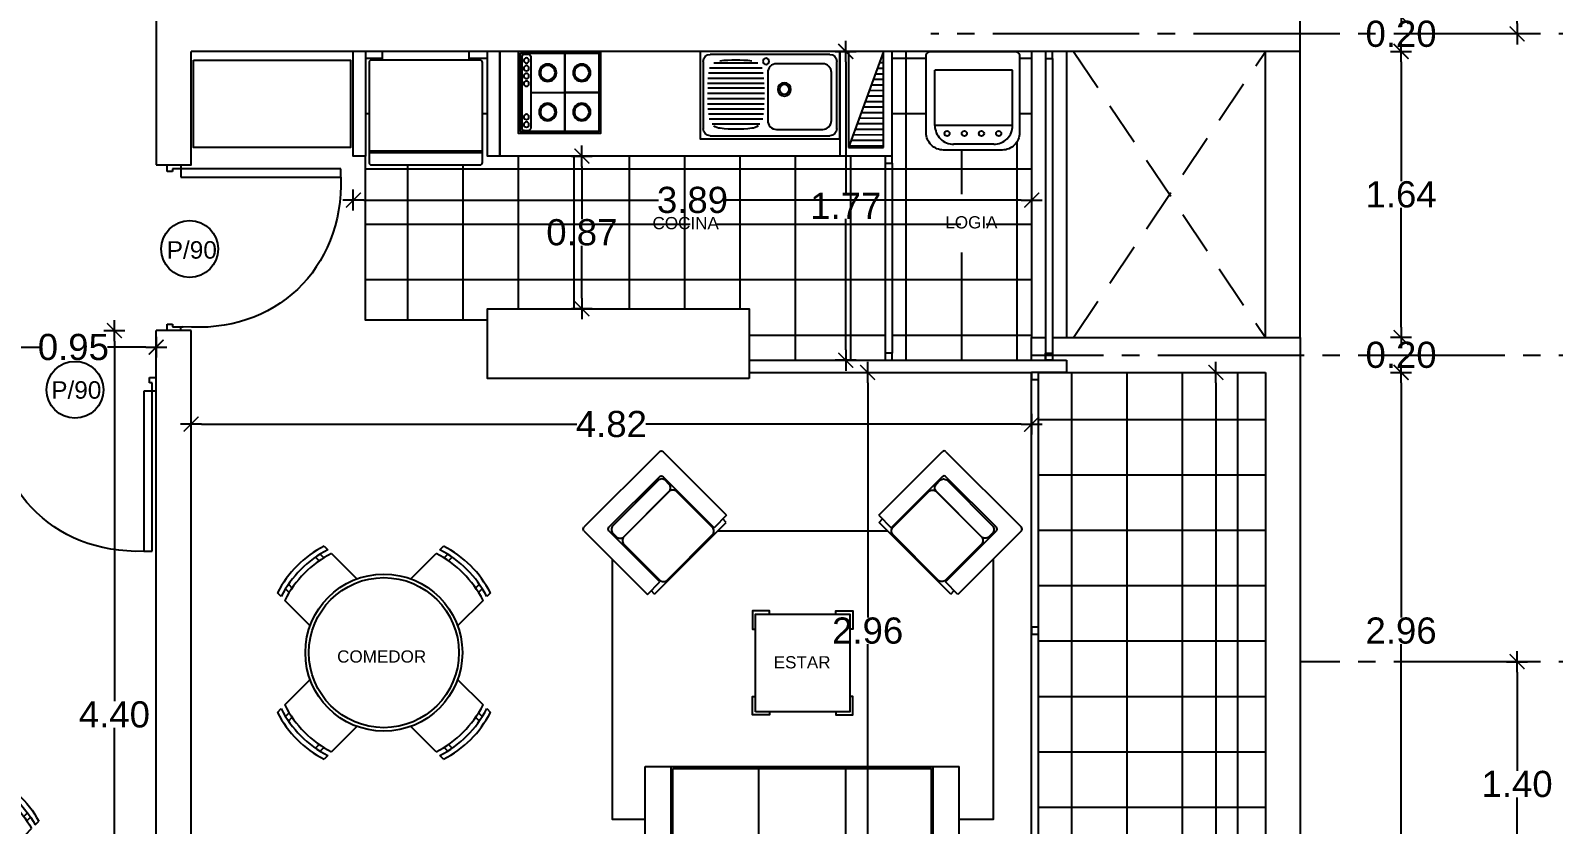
# Model space of a CAD drawing. Header units: millimetres. Extents: x 1217 to 2428, y 234 to 644.
# Drawn here: x 2359.72 to 2368.45, y 530.8 to 535.35 of the extents above; entities that cross this region are included whole.
import ezdxf

# ---------------------------------------------------------------- set-up
doc = ezdxf.new("R2010")
doc.units = ezdxf.units.MM
doc.linetypes.add('ACAD_ISO04W100', pattern=[30, 24, -3, 0, -3])
doc.linetypes.add('HIDDEN2', pattern=[0.1875, 0.125, -0.0625])
doc.layers.get('0').update_dxf_attribs({"lineweight": 5})
for name, color, linetype in [('0.1', 251, 'Continuous'), ('0.2', 2, 'Continuous'), ('0.3', 6, 'Continuous'), ('ARTEFACTOS', 4, 'Continuous'), ('COTAS', 252, 'Continuous'), ('COTAS INTERIORES', 3, 'Continuous'), ('Ejes', 8, 'Continuous'), ('Muebles', 8, 'Continuous'), ('MURO', 5, 'Continuous'), ('muros', 7, 'Continuous'), ('PUERTAS', 2, 'Continuous'), ('SHAFT', 3, 'Continuous'), ('Tabiques', 4, 'Continuous'), ('Texto', 1, 'Continuous')]:
    doc.layers.add(name, color=color, linetype=linetype)
doc.styles.add('INTERARQ', font='arial.ttf')
doc.styles.get("Standard").update_dxf_attribs({"font": 'arial.ttf'})
doc.dimstyles.new('ESCALA_1-50', dxfattribs={"dimtxt": 0.15, "dimasz": 0.06, "dimexe": 0.18, "dimexo": 0.0625, "dimgap": 0, "dimtad": 0, "dimtih": 1, "dimtoh": 1, "dimzin": 0, "dimdsep": 46, "dimtxsty": 'INTERARQ', "dimblk": 'DIMTICK', "dimcen": 0, "dimse1": 1, "dimse2": 1, "dimclrd": 256, "dimclre": 1, "dimclrt": 2, "dimadec": 0, "dimazin": 0, "dimtfac": 4.5, "dimtofl": 0, "dimtmove": 2, "dimatfit": 3, "dimldrblk": 'DIMTICK', "dimfxl": 1, "dimtolj": 1, "dimtzin": 0, "dimarcsym": 0})

# ---------------------------------------------------------------- blocks, each defined once
blk = doc.blocks.new('com')
at = {"layer": '0.1'}
for p, q in [((-0.3917, 0.5473), (-0.3705, 0.526)), ((-0.3449, 0.5429), (-0.3661, 0.5641)), ((-0.3421, 0.6108), (-0.3209, 0.5896)), ((-0.2997, 0.5684), (-0.1541, 0.4228)), ((0.1541, 0.4228), (0.2997, 0.5684)), ((0.3209, 0.5896), (0.3421, 0.6108)), ((0.3449, 0.5429), (0.3661, 0.5641)), ((0.3917, 0.5473), (0.3705, 0.526)), ((-0.5429, 0.3449), (-0.5641, 0.3661)), ((-0.5473, 0.3917), (-0.526, 0.3705)), ((0.5473, 0.3917), (0.526, 0.3705)), ((0.5429, 0.3449), (0.5641, 0.3661)), ((-0.5896, 0.3209), (-0.6108, 0.3421)), ((-0.4228, 0.1541), (-0.5684, 0.2997)), ((0.5684, 0.2997), (0.4228, 0.1541)), ((0.6108, 0.3421), (0.5896, 0.3209)), ((-0.5684, -0.2997), (-0.4228, -0.1541)), ((0.4228, -0.1541), (0.5684, -0.2997)), ((-0.6108, -0.3421), (-0.5896, -0.3209)), ((-0.5429, -0.3449), (-0.5641, -0.3661)), ((0.5429, -0.3449), (0.5641, -0.3661)), ((0.5896, -0.3209), (0.6108, -0.3421)), ((-0.5473, -0.3917), (-0.526, -0.3705)), ((-0.1541, -0.4228), (-0.2997, -0.5684)), ((0.2997, -0.5684), (0.1541, -0.4228)), ((0.5473, -0.3917), (0.526, -0.3705)), ((-0.3917, -0.5473), (-0.3705, -0.526)), ((-0.3449, -0.5429), (-0.3661, -0.5641)), ((-0.3209, -0.5896), (-0.3421, -0.6108)), ((0.3421, -0.6108), (0.3209, -0.5896)), ((0.3449, -0.5429), (0.3661, -0.5641)), ((0.3917, -0.5473), (0.3705, -0.526))]:
    blk.add_line(p, q, dxfattribs=at)
for radius in [0.45, 0.43]:
    blk.add_circle((0, 0), radius, dxfattribs=at)
for centre, start, end in [((-0.0616, 0.0616), 117.05475, 152.94525), ((-0.0404, 0.0404), 117.05475, 152.94525), ((-0.0192, 0.0192), 117.05475, 152.94525), ((0.0192, 0.0192), 27.05475, 62.94525), ((0.0404, 0.0404), 27.05475, 62.94525), ((0.0616, 0.0616), 27.05475, 62.94525), ((-0.0616, -0.0616), 207.05475, 242.94525), ((-0.0404, -0.0404), 207.05475, 242.94525), ((-0.0192, -0.0192), 207.05475, 242.94525), ((0.0192, -0.0192), 297.05475, 332.94525), ((0.0404, -0.0404), 297.05475, 332.94525), ((0.0616, -0.0616), 297.05475, 332.94525)]:
    blk.add_arc(centre, 0.6167, start, end, dxfattribs=at)
blk = doc.blocks.new('sillon 150')
at = {"layer": 'ARTEFACTOS'}
for p, q in [((1.151, 0.05), (-0.651, 0.05)), ((-0.651, 0.05), (-0.651, -0.6515)), ((1.151, 0.05), (1.151, -0.6515)), ((1.001, -0.1), (-0.501, -0.1)), ((-0.501, -0.1), (-0.501, -0.6515)), ((-0.501, -0.1098), (-0.501, -0.1098)), ((-0.491, -0.11), (0.991, -0.1103)), ((-0.491, -0.11), (-0.491, -0.6415)), ((0.001, -0.1), (0.001, -0.6515)), ((0.501, -0.1), (0.501, -0.6515)), ((0.991, -0.1103), (0.991, -0.6415)), ((1.001, -0.1), (1.001, -0.6515)), ((-0.651, -0.6515), (-0.501, -0.6515)), ((-0.501, -0.6515), (1.001, -0.6515)), ((-0.491, -0.6415), (0.991, -0.6415)), ((1.001, -0.6515), (1.151, -0.6515))]:
    blk.add_line(p, q, dxfattribs=at)
blk = doc.blocks.new('mesa centro')
at = {"layer": 'ARTEFACTOS'}
for points in [[(-0.1893, 0), (-0.1893, 0.0182), (-0.2877, 0.0182), (-0.2877, -0.0873), (-0.27, -0.0873)], [(0.1893, 0), (0.1893, 0.0182), (0.2877, 0.0182), (0.2877, -0.0873), (0.27, -0.0873)], [(-0.1893, -0.56), (-0.1893, -0.5782), (-0.2877, -0.5782), (-0.2877, -0.4727), (-0.27, -0.4727)], [(0.1893, -0.56), (0.1893, -0.5782), (0.2877, -0.5782), (0.2877, -0.4727), (0.27, -0.4727)]]:
    blk.add_lwpolyline(points, dxfattribs=at)
blk.add_lwpolyline([(-0.27, 0), (-0.27, -0.56), (0.27, -0.56), (0.27, 0)], close=True, dxfattribs=at)
blk = doc.blocks.new('sillon')
at = {"layer": 'ARTEFACTOS'}
for p, q in [((-0.8112, 0.1216), (-0.2912, 0.4426)), ((-0.2702, 0.4376), (0, 0)), ((-0.3242, 0.3032), (-0.6718, 0.0886)), ((-0.0862, -0.0532), (-0.3031, 0.2982)), ((-0.5461, -0.3371), (-0.8162, 0.1006)), ((-0.6768, 0.0676), (-0.4598, -0.2839)), ((0, 0), (-0.0862, -0.0532)), ((-0.0115, -0.0396), (-0.5055, -0.3445)), ((-0.0115, -0.0396), (-0.026, -0.0161)), ((-0.5461, -0.3371), (-0.4598, -0.2839)), ((-0.5055, -0.3445), (-0.52, -0.321))]:
    blk.add_line(p, q, dxfattribs=at)
for points in [[(-0.6488, 0.0911), (-0.3377, 0.2831, -0.414214), (-0.2956, 0.2731), (-0.2809, 0.2494, -0.414214), (-0.2909, 0.2073), (-0.602, 0.0153, -0.414214), (-0.6441, 0.0252), (-0.6588, 0.0489, -0.414214)], [(-0.6019, 0.015), (-0.2908, 0.2071, -0.414214), (-0.2487, 0.1971), (-0.0964, -0.0496, -0.414214), (-0.1063, -0.0917), (-0.4174, -0.2837, -0.414214), (-0.4596, -0.2738), (-0.6118, -0.0271, -0.414214)]]:
    blk.add_lwpolyline(points, format="xyb", close=True, dxfattribs=at)
for centre, start, end in [((-0.2832, 0.4296), 31.68662, 121.68662), ((-0.3162, 0.2902), 31.68662, 121.68662), ((-0.8032, 0.1086), 121.68662, 211.68662), ((-0.6637, 0.0756), 121.68662, 211.68662)]:
    blk.add_arc(centre, 0.0153, start, end, dxfattribs=at)
blk = doc.blocks.new('LAVPLATO')
at = {"layer": 'ARTEFACTOS'}
for p, q in [((-0.383, -0.443), (-0.383, -0.057)), ((-0.343, -0.017), (0.343, -0.017)), ((0.0694, -0.0675), (0.3226, -0.0675)), ((0.383, -0.057), (0.383, -0.443)), ((0.0357, -0.1545), (0.3563, -0.1545)), ((0.0387, -0.1255), (0.3533, -0.1255)), ((0.0458, -0.0965), (0.3462, -0.0965)), ((0.0315, -0.2115), (0.3574, -0.2115)), ((0.0319, -0.2415), (0.3578, -0.2415)), ((0.0338, -0.1835), (0.3582, -0.1835)), ((0.0323, -0.2715), (0.3582, -0.2715)), ((0.0327, -0.3015), (0.3578, -0.3015)), ((0.0342, -0.3305), (0.3563, -0.3305)), ((0.0342, -0.3305), (0.3563, -0.3305)), ((0.0369, -0.3595), (0.3536, -0.3595)), ((0.0369, -0.3595), (0.3536, -0.3595)), ((0.0416, -0.3885), (0.3489, -0.3885)), ((0.0586, -0.4175), (0.3319, -0.4175)), ((0.343, -0.483), (-0.343, -0.483))]:
    blk.add_line(p, q, dxfattribs=at)
blk.add_lwpolyline([(-0.4, 0), (0.4, 0), (0.4, -0.5), (-0.4, -0.5)], close=True, dxfattribs=at)
blk.add_lwpolyline([(-0.302, -0.0709), (-0.037, -0.0709, -0.414214), (0.013, -0.1209), (0.013, -0.3965, -0.414214), (-0.037, -0.4465), (-0.302, -0.4465, -0.414214), (-0.352, -0.3965), (-0.352, -0.1209, -0.414214)], format="xyb", close=True, dxfattribs=at)
for centre, radius in [((0.023, -0.057), 0.0175), ((-0.082, -0.2175), 0.038), ((-0.082, -0.2175), 0.0275)]:
    blk.add_circle(centre, radius, dxfattribs=at)
for centre, radius, start, end in [((-0.343, -0.057), 0.04, 90, 180), ((0.196, -0.7978), 0.75, 83.02075, 96.97925), ((0.343, -0.057), 0.04, 360, 90), ((0.1132, -0.3662), 0.075, 233.56948, 263.02075), ((0.2773, -0.3662), 0.075, 276.97925, 306.43052), ((-0.343, -0.443), 0.04, 180, 270), ((0.1952, 0.3038), 0.75, 263.02075, 276.97925), ((0.343, -0.443), 0.04, 270, 360)]:
    blk.add_arc(centre, radius, start, end, dxfattribs=at)
blk = doc.blocks.new('REFRI')
at = {"layer": 'ARTEFACTOS'}
for p, q in [((-0.58, -0.325), (-0.58, 0.325)), ((-0.57, -0.325), (-0.57, 0.325))]:
    blk.add_line(p, q, dxfattribs=at)
blk.add_lwpolyline([(-0.6368, 0.325), (-0.0632, 0.325, -0.414214), (-0.05, 0.3118), (-0.05, -0.3118, -0.414214), (-0.0632, -0.325), (-0.6368, -0.325, -0.414214), (-0.65, -0.3118), (-0.65, 0.3118, -0.414214)], format="xyb", close=True, dxfattribs=at)
blk.add_lwpolyline([(-0.05, 0.25), (0, 0.25), (0, -0.25), (-0.05, -0.25)], dxfattribs=at)
blk = doc.blocks.new('Lavadora-01')
at = {"layer": 'ARTEFACTOS'}
for p, q in [((14.96, 75.52), (38.24, 75.52)), ((4.05, 64.69), (49, 64.69)), ((4.05, 64.69), (4.05, 32.76)), ((49, 64.69), (49, 32.76)), ((4.05, 32.76), (49, 32.76))]:
    blk.add_line(p, q, dxfattribs=at)
blk.add_lwpolyline([(51.5, 21.86), (2.5, 21.86, -0.414214), (0, 24.36), (0, 68.86, -0.414214), (10, 78.86), (44, 78.86, -0.414214), (54, 68.86), (54, 24.36, -0.414214)], format="xyb", close=True, dxfattribs=at)
for centre in [(12.06, 69.36), (22.06, 69.36), (31.94, 69.36), (41.94, 69.36)]:
    blk.add_circle(centre, 1.5, dxfattribs=at)
for centre, start, end in [((14.89, 64.69), 89.59503, 180), ((38.16, 64.69), 0, 90.40497)]:
    blk.add_arc(centre, 10.84, start, end, dxfattribs=at)
blk = doc.blocks.new('encimera')
at = {"layer": 'ARTEFACTOS'}
for p, q in [((-0.2794, -0.225), (-0.2794, 0.225)), ((-0.2794, 0.225), (-0.2794, -0.225)), ((-0.4746, 0), (-0.0841, 0)), ((-0.0841, 0), (-0.2794, 0))]:
    blk.add_line(p, q, dxfattribs=at)
for points in [[(-0.5441, -0.235), (-0.0741, -0.235), (-0.0741, 0.235), (-0.5441, 0.235)], [(-0.5341, -0.225), (-0.0841, -0.225), (-0.0841, 0.225), (-0.5341, 0.225)]]:
    blk.add_lwpolyline(points, close=True, dxfattribs=at)
blk.add_lwpolyline([(-0.5076, -0.22), (-0.4912, -0.22, 0.414214), (-0.4746, -0.2035), (-0.4746, 0.2035, 0.414214), (-0.4912, 0.22), (-0.5076, 0.22, 0.414214), (-0.5241, 0.2035), (-0.5241, -0.2035, 0.414214)], format="xyb", close=True, dxfattribs=at)
for centre, radius in [((-0.4996, 0.1843), 0.0148), ((-0.4996, 0.1401), 0.0148), ((-0.377, 0.1125), 0.05), ((-0.377, 0.1125), 0.0424), ((-0.1818, 0.1125), 0.05), ((-0.1818, 0.1125), 0.0424), ((-0.4996, -0.0499), 0.0148), ((-0.4996, -0.0942), 0.0148), ((-0.377, -0.1125), 0.05), ((-0.377, -0.1125), 0.0424), ((-0.1818, -0.1125), 0.05), ((-0.1818, -0.1125), 0.0424), ((-0.4996, -0.1385), 0.0148), ((-0.4996, -0.1828), 0.0148)]:
    blk.add_circle(centre, radius, dxfattribs=at)
blk = doc.blocks.new('FGFGFGFG')
at = {"layer": 'PUERTAS'}
for p, q in [((381629.7039, 7752655.4584), (381629.6607, 7752655.4584)), ((381629.6607, 7752655.4584), (381629.6608, 7752654.6488)), ((381629.704, 7752654.638), (381629.7039, 7752655.4584)), ((381629.6406, 7752654.638), (381629.6608, 7752654.638)), ((381629.6608, 7752654.6488), (381629.6608, 7752654.5949)), ((381629.6608, 7752654.638), (381629.704, 7752654.638)), ((381630.4704, 7752654.5949), (381630.4704, 7752654.6488)), ((381630.4906, 7752654.638), (381630.4704, 7752654.638)), ((381629.6742, 7752654.568), (381629.6406, 7752654.568)), ((381629.6608, 7752654.5949), (381629.6742, 7752654.5949)), ((381629.6742, 7752654.5949), (381629.6742, 7752654.568)), ((381630.4569, 7752654.5949), (381630.4704, 7752654.5949)), ((381630.4569, 7752654.568), (381630.4569, 7752654.5949)), ((381630.4906, 7752654.568), (381630.4569, 7752654.568))]:
    blk.add_line(p, q, dxfattribs=at)
at = {"layer": 'PUERTAS', "extrusion": (0, 0, -1)}
blk.add_ellipse((381629.5735, 7752654.5673), major_axis=(0.7057, 0.6681), ratio=0.836444, start_param=-0.755704, end_param=0.755704, dxfattribs=at)
blk = doc.blocks.new('DIMTICK')
at = {"color": 1}
for p, q in [((-1, 0), (1, 0)), ((0, 1), (0, -1))]:
    blk.add_line(p, q, dxfattribs=at)
at = {"color": 3, "const_width": 0.141}
blk.add_lwpolyline([(0.71, 0.71), (-0.71, -0.71)], dxfattribs=at)
blk = doc.blocks.new('*D736')
at = {"layer": 'COTAS', "lineweight": -2, "ltscale": 3, "transparency": 16777216}
for p, q in [((2367.5764, 533.3287), (2367.5764, 531.9851)), ((2367.5764, 530.4883), (2367.5764, 531.8319))]:
    blk.add_line(p, q, dxfattribs=at)
at = {"layer": 'Defpoints', "color": 0, "ltscale": 3, "transparency": 16777216}
for p in [(2365.6584, 533.3887), (2367.5764, 533.3887), (2365.4984, 530.4283)]:
    blk.add_point(p, dxfattribs=at)
at = {"layer": 'COTAS', "lineweight": -2, "ltscale": 3, "transparency": 16777216, "xscale": 0.06, "yscale": 0.06, "zscale": 0.06}
for p, rotation in [((2367.5764, 533.3887), 90), ((2367.5764, 530.4283), 270)]:
    blk.add_blockref('DIMTICK', p, dxfattribs=dict(at, rotation=rotation))
at = {"layer": 'COTAS', "color": 2, "ltscale": 3, "transparency": 16777216, "insert": (2367.5764, 531.9085), "char_height": 0.15, "attachment_point": 5, "style": 'INTERARQ'}
blk.add_mtext('\\A1;2.96', dxfattribs=at)
blk = doc.blocks.new('*D737')
at = {"layer": 'COTAS', "lineweight": -2, "ltscale": 3, "transparency": 16777216}
for p, q in [((2367.5764, 533.6487), (2367.5764, 533.7087)), ((2367.5764, 533.3287), (2367.5764, 533.2687))]:
    blk.add_line(p, q, dxfattribs=at)
at = {"layer": 'Defpoints', "color": 0, "ltscale": 3, "transparency": 16777216}
for p in [(2366.7984, 533.5887), (2367.5764, 533.5887), (2365.6584, 533.3887)]:
    blk.add_point(p, dxfattribs=at)
at = {"layer": 'COTAS', "lineweight": -2, "ltscale": 3, "transparency": 16777216, "xscale": 0.06, "yscale": 0.06, "zscale": 0.06}
for p, rotation in [((2367.5764, 533.5887), 270), ((2367.5764, 533.3887), 90)]:
    blk.add_blockref('DIMTICK', p, dxfattribs=dict(at, rotation=rotation))
at = {"layer": 'COTAS', "color": 2, "ltscale": 3, "transparency": 16777216, "insert": (2367.5764, 533.4887), "char_height": 0.15, "attachment_point": 5, "style": 'INTERARQ'}
blk.add_mtext('\\A1;0.20', dxfattribs=at)
blk = doc.blocks.new('*D465')
at = {"layer": 'COTAS', "lineweight": -2, "ltscale": 3, "transparency": 16777216}
for p, q in [((2367.5764, 535.1683), (2367.5764, 534.4851)), ((2367.5764, 533.6487), (2367.5764, 534.3319))]:
    blk.add_line(p, q, dxfattribs=at)
at = {"layer": 'Defpoints', "color": 0, "ltscale": 3, "transparency": 16777216}
for p in [(2366.9983, 535.2283), (2367.5764, 535.2283), (2366.7984, 533.5887)]:
    blk.add_point(p, dxfattribs=at)
at = {"layer": 'COTAS', "lineweight": -2, "ltscale": 3, "transparency": 16777216, "xscale": 0.06, "yscale": 0.06, "zscale": 0.06}
for p, rotation in [((2367.5764, 535.2283), 90), ((2367.5764, 533.5887), 270)]:
    blk.add_blockref('DIMTICK', p, dxfattribs=dict(at, rotation=rotation))
at = {"layer": 'COTAS', "color": 2, "ltscale": 3, "transparency": 16777216, "insert": (2367.5764, 534.4085), "char_height": 0.15, "attachment_point": 5, "style": 'INTERARQ'}
blk.add_mtext('\\A1;1.64', dxfattribs=at)
blk = doc.blocks.new('*D738')
at = {"layer": 'COTAS', "lineweight": -2, "ltscale": 3, "transparency": 16777216}
for p, q in [((2367.5764, 535.4883), (2367.5764, 535.5483)), ((2367.5764, 535.1683), (2367.5764, 535.1083))]:
    blk.add_line(p, q, dxfattribs=at)
at = {"layer": 'Defpoints', "color": 0, "ltscale": 3, "transparency": 16777216}
for p in [(2366.7983, 535.4283), (2367.5764, 535.4283), (2366.9983, 535.2283)]:
    blk.add_point(p, dxfattribs=at)
at = {"layer": 'COTAS', "lineweight": -2, "ltscale": 3, "transparency": 16777216, "xscale": 0.06, "yscale": 0.06, "zscale": 0.06}
for p, rotation in [((2367.5764, 535.4283), 270), ((2367.5764, 535.2283), 90)]:
    blk.add_blockref('DIMTICK', p, dxfattribs=dict(at, rotation=rotation))
at = {"layer": 'COTAS', "color": 2, "ltscale": 3, "transparency": 16777216, "insert": (2367.5764, 535.3283), "char_height": 0.15, "attachment_point": 5, "style": 'INTERARQ'}
blk.add_mtext('\\A1;0.20', dxfattribs=at)
blk = doc.blocks.new('*D763')
at = {"layer": 'COTAS', "lineweight": -2, "ltscale": 3, "transparency": 16777216}
for p, q in [((2368.2415, 531.6711), (2368.2415, 531.1063)), ((2368.2415, 530.3883), (2368.2415, 530.9531))]:
    blk.add_line(p, q, dxfattribs=at)
at = {"layer": 'Defpoints', "color": 0, "ltscale": 3, "transparency": 16777216}
for p in [(2366.9983, 531.7311), (2368.2415, 531.7311), (2366.9983, 530.3283)]:
    blk.add_point(p, dxfattribs=at)
at = {"layer": 'COTAS', "lineweight": -2, "ltscale": 3, "transparency": 16777216, "xscale": 0.06, "yscale": 0.06, "zscale": 0.06}
for p, rotation in [((2368.2415, 531.7311), 90), ((2368.2415, 530.3283), 270)]:
    blk.add_blockref('DIMTICK', p, dxfattribs=dict(at, rotation=rotation))
at = {"layer": 'COTAS', "color": 2, "ltscale": 3, "transparency": 16777216, "insert": (2368.2415, 531.0297), "char_height": 0.15, "attachment_point": 5, "style": 'INTERARQ'}
blk.add_mtext('\\A1;1.40', dxfattribs=at)
blk = doc.blocks.new('*D466')
at = {"layer": 'COTAS', "lineweight": -2, "ltscale": 3, "transparency": 16777216}
for p, q in [((2368.2415, 539.5682), (2368.2415, 537.5548)), ((2368.2415, 535.3882), (2368.2415, 537.4016))]:
    blk.add_line(p, q, dxfattribs=at)
at = {"layer": 'Defpoints', "color": 0, "ltscale": 3, "transparency": 16777216}
for p in [(2366.9993, 539.6282), (2368.2415, 539.6282), (2366.9983, 535.3282)]:
    blk.add_point(p, dxfattribs=at)
at = {"layer": 'COTAS', "lineweight": -2, "ltscale": 3, "transparency": 16777216, "xscale": 0.06, "yscale": 0.06, "zscale": 0.06}
for p, rotation in [((2368.2415, 539.6282), 90), ((2368.2415, 535.3282), 270)]:
    blk.add_blockref('DIMTICK', p, dxfattribs=dict(at, rotation=rotation))
at = {"layer": 'COTAS', "color": 2, "ltscale": 3, "transparency": 16777216, "insert": (2368.2415, 537.4782), "char_height": 0.15, "attachment_point": 5, "style": 'INTERARQ'}
blk.add_mtext('\\A1;4.30', dxfattribs=at)
blk = doc.blocks.new('*D468')
at = {"layer": 'COTAS', "lineweight": -2, "ltscale": 3, "transparency": 16777216}
for p, q in [((2368.8564, 555.1033), (2368.8564, 538.9229)), ((2368.8564, 522.5893), (2368.8564, 538.7696))]:
    blk.add_line(p, q, dxfattribs=at)
at = {"layer": 'Defpoints', "color": 0, "ltscale": 3, "transparency": 16777216}
for p in [(2364.1135, 555.1633, 0), (2368.8564, 555.1633), (2364.1135, 522.5293, 0)]:
    blk.add_point(p, dxfattribs=at)
at = {"layer": 'COTAS', "lineweight": -2, "ltscale": 3, "transparency": 16777216, "xscale": 0.06, "yscale": 0.06, "zscale": 0.06}
for p, rotation in [((2368.8564, 555.1633), 90), ((2368.8564, 522.5293), 270)]:
    blk.add_blockref('DIMTICK', p, dxfattribs=dict(at, rotation=rotation))
at = {"layer": 'COTAS', "color": 2, "ltscale": 3, "transparency": 16777216, "insert": (2368.8564, 538.8463), "char_height": 0.15, "attachment_point": 5, "style": 'INTERARQ'}
blk.add_mtext('\\A1;32.63', dxfattribs=at)
blk = doc.blocks.new('*D779')
at = {"layer": 'COTAS INTERIORES', "lineweight": -2, "ltscale": 3, "transparency": 16777216}
for p, q in [((2359.5494, 533.5336), (2359.769, 533.5336)), ((2360.3794, 533.5336), (2360.1598, 533.5336))]:
    blk.add_line(p, q, dxfattribs=at)
at = {"layer": 'Defpoints', "color": 0, "ltscale": 3, "transparency": 16777216}
for p in [(2360.4394, 533.6283), (2360.4394, 533.5336), (2359.4894, 533.3507, 0)]:
    blk.add_point(p, dxfattribs=at)
at = {"layer": 'COTAS INTERIORES', "lineweight": -2, "ltscale": 3, "transparency": 16777216, "xscale": 0.06, "yscale": 0.06, "zscale": 0.06, "rotation": 180}
blk.add_blockref('DIMTICK', (2359.4894, 533.5336), dxfattribs=at)
at = {"layer": 'COTAS INTERIORES', "lineweight": -2, "ltscale": 3, "transparency": 16777216, "xscale": 0.06, "yscale": 0.06, "zscale": 0.06}
blk.add_blockref('DIMTICK', (2360.4394, 533.5336), dxfattribs=at)
at = {"layer": 'COTAS INTERIORES', "color": 2, "ltscale": 3, "transparency": 16777216, "insert": (2359.9644, 533.5336), "char_height": 0.15, "attachment_point": 5, "style": 'INTERARQ'}
blk.add_mtext('\\A1;0.95', dxfattribs=at)
blk = doc.blocks.new('*D780')
at = {"layer": 'COTAS INTERIORES', "lineweight": -2, "ltscale": 3, "transparency": 16777216}
for p, q in [((2360.1997, 533.5683), (2360.1997, 531.5047)), ((2360.1997, 529.2879), (2360.1997, 531.3515))]:
    blk.add_line(p, q, dxfattribs=at)
at = {"layer": 'Defpoints', "color": 0, "ltscale": 3, "transparency": 16777216}
for p in [(2360.1997, 533.6283), (2360.4394, 533.6283, 0), (2360.4394, 529.2279, 0)]:
    blk.add_point(p, dxfattribs=at)
at = {"layer": 'COTAS INTERIORES', "lineweight": -2, "ltscale": 3, "transparency": 16777216, "xscale": 0.06, "yscale": 0.06, "zscale": 0.06}
for p, rotation in [((2360.1997, 533.6283), 90), ((2360.1997, 529.2279), 270)]:
    blk.add_blockref('DIMTICK', p, dxfattribs=dict(at, rotation=rotation))
at = {"layer": 'COTAS INTERIORES', "color": 2, "ltscale": 3, "transparency": 16777216, "insert": (2360.1997, 531.4281), "char_height": 0.15, "attachment_point": 5, "style": 'INTERARQ'}
blk.add_mtext('\\A1;4.40', dxfattribs=at)
blk = doc.blocks.new('*D812')
at = {"layer": 'COTAS INTERIORES', "lineweight": -2, "ltscale": 3, "transparency": 16777216}
for p, q in [((2364.5183, 533.3287), (2364.5183, 531.9851)), ((2364.5183, 530.4883), (2364.5183, 531.8319))]:
    blk.add_line(p, q, dxfattribs=at)
at = {"layer": 'Defpoints', "color": 0, "ltscale": 3, "transparency": 16777216}
for p in [(2364.5183, 533.3887), (2364.5453, 533.3887, 0), (2362.6673, 530.4283, 0)]:
    blk.add_point(p, dxfattribs=at)
at = {"layer": 'COTAS INTERIORES', "lineweight": -2, "ltscale": 3, "transparency": 16777216, "xscale": 0.06, "yscale": 0.06, "zscale": 0.06}
for p, rotation in [((2364.5183, 533.3887), 90), ((2364.5183, 530.4283), 270)]:
    blk.add_blockref('DIMTICK', p, dxfattribs=dict(at, rotation=rotation))
at = {"layer": 'COTAS INTERIORES', "color": 2, "ltscale": 3, "transparency": 16777216, "insert": (2364.5183, 531.9085), "char_height": 0.15, "attachment_point": 5, "style": 'INTERARQ'}
blk.add_mtext('\\A1;2.96', dxfattribs=at)
blk = doc.blocks.new('*D816')
at = {"layer": 'COTAS INTERIORES', "lineweight": -2, "ltscale": 3, "transparency": 16777216}
for p, q in [((2361.6294, 534.3764), (2363.319, 534.3764)), ((2365.3984, 534.3764), (2363.7088, 534.3764))]:
    blk.add_line(p, q, dxfattribs=at)
at = {"layer": 'Defpoints', "color": 0, "ltscale": 3, "transparency": 16777216}
for p in [(2361.5694, 534.6286, 0), (2365.4584, 534.5324, 0), (2365.4584, 534.3764)]:
    blk.add_point(p, dxfattribs=at)
at = {"layer": 'COTAS INTERIORES', "lineweight": -2, "ltscale": 3, "transparency": 16777216, "xscale": 0.06, "yscale": 0.06, "zscale": 0.06, "rotation": 180}
blk.add_blockref('DIMTICK', (2361.5694, 534.3764), dxfattribs=at)
at = {"layer": 'COTAS INTERIORES', "lineweight": -2, "ltscale": 3, "transparency": 16777216, "xscale": 0.06, "yscale": 0.06, "zscale": 0.06}
blk.add_blockref('DIMTICK', (2365.4584, 534.3764), dxfattribs=at)
at = {"layer": 'COTAS INTERIORES', "color": 2, "ltscale": 3, "transparency": 16777216, "insert": (2363.5139, 534.3764), "char_height": 0.15, "attachment_point": 5, "style": 'INTERARQ'}
blk.add_mtext('\\A1;3.89', dxfattribs=at)
blk = doc.blocks.new('*D817')
at = {"layer": 'COTAS INTERIORES', "lineweight": -2, "ltscale": 3, "transparency": 16777216}
for p, q in [((2364.3927, 535.1682), (2364.3927, 534.4188)), ((2364.3927, 533.5187), (2364.3927, 534.2682))]:
    blk.add_line(p, q, dxfattribs=at)
at = {"layer": 'Defpoints', "color": 0, "ltscale": 3, "transparency": 16777216}
for p in [(2364.2096, 535.2282, 0), (2364.3927, 535.2282), (2364.2096, 533.4587, 0)]:
    blk.add_point(p, dxfattribs=at)
at = {"layer": 'COTAS INTERIORES', "lineweight": -2, "ltscale": 3, "transparency": 16777216, "xscale": 0.06, "yscale": 0.06, "zscale": 0.06}
for p, rotation in [((2364.3927, 535.2282), 90), ((2364.3927, 533.4587), 270)]:
    blk.add_blockref('DIMTICK', p, dxfattribs=dict(at, rotation=rotation))
at = {"layer": 'COTAS INTERIORES', "color": 2, "ltscale": 3, "transparency": 16777216, "insert": (2364.3927, 534.3435), "char_height": 0.15, "attachment_point": 5, "style": 'INTERARQ'}
blk.add_mtext('\\A1;1.77', dxfattribs=at)
blk = doc.blocks.new('*D818')
at = {"layer": 'COTAS INTERIORES', "lineweight": -2, "ltscale": 3, "transparency": 16777216}
for p, q in [((2362.8797, 534.5685), (2362.8797, 534.2677)), ((2362.8797, 533.8137), (2362.8797, 534.1145))]:
    blk.add_line(p, q, dxfattribs=at)
at = {"layer": 'Defpoints', "color": 0, "ltscale": 3, "transparency": 16777216}
for p in [(2362.8797, 534.6285), (2362.9336, 534.6285, 0), (2362.9766, 533.7537, 0)]:
    blk.add_point(p, dxfattribs=at)
at = {"layer": 'COTAS INTERIORES', "lineweight": -2, "ltscale": 3, "transparency": 16777216, "xscale": 0.06, "yscale": 0.06, "zscale": 0.06}
for p, rotation in [((2362.8797, 534.6285), 90), ((2362.8797, 533.7537), 270)]:
    blk.add_blockref('DIMTICK', p, dxfattribs=dict(at, rotation=rotation))
at = {"layer": 'COTAS INTERIORES', "color": 2, "ltscale": 3, "transparency": 16777216, "insert": (2362.8797, 534.1911), "char_height": 0.15, "attachment_point": 5, "style": 'INTERARQ'}
blk.add_mtext('\\A1;0.87', dxfattribs=at)
blk = doc.blocks.new('*D819')
at = {"layer": 'COTAS INTERIORES', "lineweight": -2, "ltscale": 3, "transparency": 16777216}
for p, q in [((2360.6994, 533.0923), (2362.8518, 533.0923)), ((2365.3984, 533.0923), (2363.246, 533.0923))]:
    blk.add_line(p, q, dxfattribs=at)
at = {"layer": 'Defpoints', "color": 0, "ltscale": 3, "transparency": 16777216}
for p in [(2365.4584, 533.0923), (2365.4584, 532.9949, 0), (2360.6394, 532.8759, 0)]:
    blk.add_point(p, dxfattribs=at)
at = {"layer": 'COTAS INTERIORES', "lineweight": -2, "ltscale": 3, "transparency": 16777216, "xscale": 0.06, "yscale": 0.06, "zscale": 0.06, "rotation": 180}
blk.add_blockref('DIMTICK', (2360.6394, 533.0923), dxfattribs=at)
at = {"layer": 'COTAS INTERIORES', "lineweight": -2, "ltscale": 3, "transparency": 16777216, "xscale": 0.06, "yscale": 0.06, "zscale": 0.06}
blk.add_blockref('DIMTICK', (2365.4584, 533.0923), dxfattribs=at)
at = {"layer": 'COTAS INTERIORES', "color": 2, "ltscale": 3, "transparency": 16777216, "insert": (2363.0489, 533.0923), "char_height": 0.15, "attachment_point": 5, "style": 'INTERARQ'}
blk.add_mtext('\\A1;4.82', dxfattribs=at)
blk = doc.blocks.new('*D823')
at = {"layer": 'COTAS INTERIORES', "lineweight": -2, "ltscale": 3, "transparency": 16777216}
for p, q in [((2366.5144, 533.3287), (2366.5144, 530.0216)), ((2366.5144, 526.5612), (2366.5144, 529.8684))]:
    blk.add_line(p, q, dxfattribs=at)
at = {"layer": 'Defpoints', "color": 0, "ltscale": 3, "transparency": 16777216}
for p in [(2366.1484, 533.3887, 0), (2366.1484, 526.5012, 0), (2366.5144, 526.5012)]:
    blk.add_point(p, dxfattribs=at)
at = {"layer": 'COTAS INTERIORES', "lineweight": -2, "ltscale": 3, "transparency": 16777216, "xscale": 0.06, "yscale": 0.06, "zscale": 0.06}
for p, rotation in [((2366.5144, 533.3887), 90), ((2366.5144, 526.5012), 270)]:
    blk.add_blockref('DIMTICK', p, dxfattribs=dict(at, rotation=rotation))
at = {"layer": 'COTAS INTERIORES', "color": 2, "ltscale": 3, "transparency": 16777216, "insert": (2366.5144, 529.945), "char_height": 0.15, "attachment_point": 5, "style": 'INTERARQ'}
blk.add_mtext('\\A1;6.89', dxfattribs=at)

msp = doc.modelspace()

# ---------------------------------------------------------------- hatches: boundary and pattern name
at = {"layer": '0.1'}
h = msp.add_hatch(dxfattribs=at)
h.set_pattern_fill('NET', color=256, scale=0.099999, angle=-270, style=0)
h.set_pattern_definition([(90, (186.07077, 25.6064), (-0.31749764, 3e-16), []), (180, (186.07077, 25.6064), (-3e-16, -0.31749764), [])])
edge = h.paths.add_edge_path()
edge.add_line((2361.63937, 533.68872), (2362.33937, 533.68872))
edge.add_line((2362.33937, 533.68872), (2362.33937, 533.75372))
edge.add_line((2362.33937, 533.75372), (2363.83936, 533.75372))
edge.add_line((2363.83936, 533.75372), (2363.83936, 533.45871))
edge.add_line((2363.83936, 533.45871), (2364.61843, 533.45871))
edge.add_line((2364.61843, 533.45871), (2364.61844, 533.77872))
edge.add_line((2364.61844, 533.77872), (2364.65844, 533.77872))
edge.add_line((2364.65844, 533.77872), (2364.65845, 533.45871))
edge.add_line((2364.65845, 533.45871), (2365.45841, 533.45873))
edge.add_line((2365.45841, 533.45873), (2365.45841, 534.62857))
edge.add_line((2365.45841, 534.62857), (2365.45839, 534.62857))
edge.add_line((2365.45839, 534.62857), (2365.4584, 535.22826))
edge.add_line((2365.4584, 535.22826), (2365.36443, 535.22824))
edge.add_arc((2365.36443, 535.20345), 0.02478, 0, 89.999967, ccw=False)
edge.add_line((2365.38921, 535.20345), (2365.38921, 534.76233))
edge.add_arc((2365.29008, 534.76233), 0.09913, 270, 360, ccw=False)
edge.add_line((2365.29008, 534.6632), (2364.95304, 534.6632))
edge.add_arc((2364.95304, 534.76233), 0.09913, 180, 270, ccw=False)
edge.add_line((2364.85391, 534.76233), (2364.85391, 535.20345))
edge.add_arc((2364.87869, 535.20345), 0.02478, 92.137419, 180, ccw=False)
edge.add_line((2364.87777, 535.22822), (2364.65844, 535.22822))
edge.add_line((2364.65844, 535.22822), (2364.65844, 534.62856))
edge.add_line((2364.65844, 534.62856), (2364.65844, 534.58856))
edge.add_line((2364.65844, 534.58856), (2364.61844, 534.58856))
edge.add_line((2364.61844, 534.58856), (2364.61844, 534.62856))
edge.add_line((2364.61844, 534.62856), (2364.40852, 534.62856))
edge.add_line((2364.40852, 534.62856), (2362.33937, 534.62856))
edge.add_line((2362.33937, 534.62856), (2362.33937, 535.22822))
edge.add_line((2362.33937, 535.22822), (2362.23445, 535.22822))
edge.add_line((2362.23445, 535.22822), (2362.23445, 535.17825))
edge.add_line((2362.23445, 535.17825), (2362.29629, 535.17825))
edge.add_arc((2362.29629, 535.16509), 0.01316, 0, 90, ccw=False)
edge.add_line((2362.30945, 535.16509), (2362.30945, 534.59142))
edge.add_arc((2362.29629, 534.59142), 0.01316, 270, 360, ccw=False)
edge.add_line((2362.29629, 534.57825), (2361.67262, 534.57825))
edge.add_arc((2361.67262, 534.59142), 0.01316, 180, 270, ccw=False)
edge.add_line((2361.65945, 534.59142), (2361.65945, 535.16509))
edge.add_arc((2361.67262, 535.16509), 0.01316, 90, 180, ccw=False)
edge.add_line((2361.67262, 535.17825), (2361.73445, 535.17825))
edge.add_line((2361.73445, 535.17825), (2361.73445, 535.22825))
edge.add_line((2361.73445, 535.22825), (2361.63937, 535.22822))
edge.add_line((2361.63937, 535.22822), (2361.63937, 534.62856))
edge.add_line((2361.63937, 534.62856), (2361.63937, 534.62079))
edge.add_line((2361.63937, 534.62079), (2361.63937, 533.68872))
h.paths.add_polyline_path([(2365.19692, 534.07664), (2365.19692, 534.41069), (2365.05267, 534.41069), (2365.05267, 534.07664)], flags=16)
h.paths.add_polyline_path([(2363.64568, 534.10204), (2363.64568, 534.5175), (2363.50144, 534.5175), (2363.50144, 534.10204)], flags=16)
h = msp.add_hatch(dxfattribs=at)
h.set_pattern_fill('NET', color=256, scale=0.099999, angle=-270, style=0)
h.set_pattern_definition([(90, (807.40966, -286.0244), (-0.31749764, 2e-16), []), (180, (807.40966, -286.0244), (-2e-16, -0.31749764), [])])
edge = h.paths.add_edge_path()
edge.add_line((2365.49834, 526.50121), (2366.11548, 526.50121))
edge.add_line((2366.11548, 526.50121), (2366.79833, 527.18406))
edge.add_line((2366.79833, 527.18406), (2366.79839, 533.38872))
edge.add_line((2366.79839, 533.38872), (2365.4984, 533.38873))
edge.add_line((2365.4984, 533.38873), (2365.49848, 526.50121))
at = {"layer": 'SHAFT', "linetype": 'ByBlock'}
h = msp.add_hatch(dxfattribs=at)
h.set_pattern_fill('ANSI31', color=256, scale=0.01, angle=-405, style=0)
h.set_pattern_definition([(180, (7755646.826877, -381001.460158), (-6e-17, -0.03174976629765), [])])
h.paths.add_polyline_path([(2364.40852, 534.67839), (2364.60844, 535.22821), (2364.60844, 534.87918), (2364.60844, 534.67856)])

# ---------------------------------------------------------------- linework, layer by layer
at = {"layer": '0.1', "elevation": 0}
msp.add_lwpolyline([(2360.65298, 535.17822), (2361.55297, 535.17822), (2361.55297, 534.67856), (2360.65298, 534.67856)], close=True, dxfattribs=at)
for points in [[(2365.5384, 535.18826), (2365.53839, 533.45873)], [(2365.5784, 535.18826), (2365.57839, 533.49873)], [(2362.33937, 533.68872), (2361.63937, 533.68872), (2361.63937, 534.62856)], [(2364.61844, 534.58856), (2364.61843, 533.49871)], [(2364.65844, 534.58856), (2364.65843, 533.49871)], [(2365.4584, 530.42829), (2365.4584, 533.38873)], [(2365.4984, 530.42829), (2365.4984, 533.38873)]]:
    msp.add_lwpolyline(points, dxfattribs=at)
at = {"layer": '0.2'}
for p, q in [((2366.79839, 533.58872, 0), (2366.79841, 535.22826, 0)), ((2366.99833, 533.58872, 0), (2366.99834, 535.22826, 0))]:
    msp.add_line(p, q, dxfattribs=at)
at = {"layer": '0.2', "color": 1, "elevation": 0}
for points in [[(2365.4584, 535.22826), (2365.4584, 533.58873)], [(2365.65835, 535.22826), (2365.65841, 533.58873)]]:
    msp.add_lwpolyline(points, dxfattribs=at)
at = {"layer": '0.2', "elevation": 0}
for points in [[(2365.57839, 535.22826), (2365.53839, 535.22826), (2365.53839, 535.18826), (2365.57839, 535.18826), (2365.57839, 535.22826)], [(2364.65844, 534.62856), (2364.61844, 534.62856), (2364.61844, 534.58856), (2364.65844, 534.58856), (2364.65844, 534.62856)], [(2365.4584, 533.58873), (2365.53839, 533.58873)], [(2365.4584, 533.45873), (2365.4584, 533.58873)], [(2365.57839, 533.58873), (2366.99833, 533.58872), (2366.99833, 527.10122), (2366.19833, 526.30122), (2365.49834, 526.30121)], [(2364.65844, 533.49871), (2364.61844, 533.49871), (2364.61844, 533.45871), (2364.65844, 533.45871), (2364.65844, 533.49871)], [(2365.5784, 533.45873), (2365.5384, 533.45873), (2365.5384, 533.49873), (2365.5784, 533.49873), (2365.5784, 533.45873)], [(2365.4984, 533.38872), (2365.4584, 533.38872), (2365.4584, 533.34872), (2365.4984, 533.34872), (2365.4984, 533.38872)], [(2365.4984, 533.38873), (2366.79839, 533.38872)], [(2366.79839, 533.38872), (2366.79833, 527.18406)], [(2365.4984, 531.92851), (2365.4584, 531.92851), (2365.4584, 531.88851), (2365.4984, 531.88851), (2365.4984, 531.92851)]]:
    msp.add_lwpolyline(points, dxfattribs=at)
at = {"layer": '0.3'}
for p, q in [((2364.35852, 535.22824, 0), (2364.35852, 534.62839, 0)), ((2364.40852, 535.22821, 0), (2364.40852, 534.67839, 0)), ((2364.60844, 534.67856, 0), (2364.60844, 535.22821, 0)), ((2364.65844, 534.62856, 0), (2364.65844, 535.22821, 0)), ((2365.4584, 533.45873, 0), (2365.6584, 533.45874, 0)), ((2365.4584, 533.45873, 0), (2365.5584, 533.45873, 0)), ((2365.6584, 533.45874, 0), (2365.6584, 533.38873, 0)), ((2365.5784, 533.38873, 0), (2365.4584, 533.38873, 0)), ((2365.6584, 533.38873, 0), (2365.4584, 533.38872, 0))]:
    msp.add_line(p, q, dxfattribs=at)
at = {"layer": '0.3', "elevation": 0}
for points in [[(2361.63937, 535.22826), (2361.63937, 534.62856), (2361.56937, 534.62856), (2361.56937, 535.22826)], [(2362.40937, 535.22826), (2362.40937, 534.62856), (2362.33937, 534.62856), (2362.33937, 535.22826)], [(2364.40852, 534.67839), (2364.60844, 534.67839)], [(2364.65844, 534.62856), (2364.35852, 534.62839)], [(2363.83936, 533.58872), (2363.83936, 533.51872)], [(2363.83936, 533.45871), (2365.45841, 533.45872)], [(2363.83936, 533.38871), (2365.45841, 533.38872)]]:
    msp.add_lwpolyline(points, dxfattribs=at)
at = {"layer": 'ARTEFACTOS', "elevation": 0}
for points in [[(2364.35852, 534.62839), (2362.40937, 534.62856), (2362.40937, 535.22822)], [(2363.83936, 533.35372), (2362.33937, 533.35372), (2362.33937, 533.75372), (2363.83936, 533.75372), (2363.83936, 533.35372)], [(2364.63407, 532.47934), (2363.65721, 532.47934)], [(2363.05351, 532.3187), (2363.05351, 530.82935), (2363.24172, 530.82935)], [(2365.04372, 530.82935), (2365.23924, 530.82935), (2365.23924, 532.32017)]]:
    msp.add_lwpolyline(points, dxfattribs=at)
at = {"layer": 'Ejes', "linetype": 'ACAD_ISO04W100', "ltscale": 0.035, "elevation": 0}
for points in [[(2369.52562, 535.32824), (2364.88074, 535.32824)], [(2369.32105, 533.48495), (2365.4584, 533.48495)], [(2369.52562, 531.73112), (2366.99833, 531.73112)]]:
    msp.add_lwpolyline(points, dxfattribs=at)
at = {"layer": 'muros'}
for p, q in [((2366.99833, 535.22826, 0), (2360.63938, 535.22822, 0)), ((2364.92838, 535.22822, 0), (2360.63938, 535.22822, 0)), ((2360.43938, 529.22787, 0), (2360.43938, 533.62826, 0)), ((2360.63938, 529.02787, 0), (2360.63938, 533.62826, 0))]:
    msp.add_line(p, q, dxfattribs=at)
at = {"layer": 'muros', "elevation": 0}
for points in [[(2366.99833, 535.22826), (2366.99833, 536.4282), (2366.79833, 536.4282), (2366.79833, 535.42826)], [(2360.43938, 534.57826), (2360.63938, 534.57826), (2360.63938, 535.22826)], [(2360.63938, 533.62826), (2360.43938, 533.62826)]]:
    msp.add_lwpolyline(points, dxfattribs=at)
at = {"layer": 'muros', "ltscale": 3, "elevation": 0}
msp.add_lwpolyline([(2360.43938, 535.42826), (2360.43938, 534.57826)], dxfattribs=at)
at = {"layer": 'SHAFT', "linetype": 'ByBlock', "elevation": 0}
msp.add_lwpolyline([(2364.60844, 535.22821), (2364.40852, 534.67839)], dxfattribs=at)
at = {"layer": 'Tabiques', "color": 8, "linetype": 'HIDDEN2', "ltscale": 2, "elevation": 0}
for points in [[(2365.69835, 535.22826), (2366.79839, 533.58872)], [(2365.6984, 533.58873), (2366.79841, 535.22826)]]:
    msp.add_lwpolyline(points, dxfattribs=at)
at = {"layer": 'Texto'}
for centre in [(2360.63089, 534.09618, 0), (2359.97348, 533.2893, 0)]:
    msp.add_circle(centre, 0.16297, dxfattribs=at)

# ---------------------------------------------------------------- block references
at = {"layer": 'ARTEFACTOS'}
for name, p, xscale, yscale, zscale, rotation in [('encimera', (2363.06118, 534.99341, 0), -0.9999925657630349, 0.9999925657630349, 0.9999925657630349, 180), ('sillon', (2363.25548, 532.11673, 0), -0.9999925657630354, 0.9999925657630349, 0.9999925657630349, 76.68661990372634), ('sillon', (2365.0358, 532.11673, 0), 0.9999925657630354, 0.9999925657630354, 0.9999925657630354, 283.3133800962736), ('mesa centro', (2364.14564, 531.44416, 0), -0.9999925657630349, 0.9999925657630349, 0.9999925657630349, 180), ('sillon 150', (2363.89271, 530.4783, 0), -0.9999925657630362, 0.9999925657630349, 0.9999925657630349, 179.9982109173233)]:
    msp.add_blockref(name, p, dxfattribs=dict(at, xscale=xscale, yscale=yscale, zscale=zscale, rotation=rotation))
at = {"layer": 'Muebles'}
for name, p, xscale, yscale, zscale, rotation in [('REFRI', (2361.98445, 535.22825, 0), -0.9999925657630349, 0.9999925657630349, 0.9999925657630349, 270), ('Lavadora-01', (2365.38921, 535.44493, 0), 0.009912911479147614, 0.009912911479147614, 0.009912911479147614, 180)]:
    msp.add_blockref(name, p, dxfattribs=dict(at, xscale=xscale, yscale=yscale, zscale=zscale, rotation=rotation))
at = {"layer": 'Muebles', "xscale": -0.9999925657630349, "yscale": 0.9999925657630349, "zscale": 0.9999925657630349}
msp.add_blockref('LAVPLATO', (2363.95853, 535.22824, 0), dxfattribs=at)
at = {"layer": 'MURO', "yscale": 0.9999925657630349, "zscale": 0.9999925657630349}
for p, xscale, rotation in [((2361.7446, 531.78287, 0), 0.9999925657630349, 180), ((2359.16315, 530.46137, 0), -0.9999925657630349, 91.35651429686031)]:
    msp.add_blockref('com', p, dxfattribs=dict(at, xscale=xscale, rotation=rotation))
at = {"layer": 'PUERTAS', "xscale": 1.117638750408717, "yscale": 1.117638750408717, "zscale": 1.117638750408717}
for p, rotation in [((-8662306.66103, 427058.65286, 0), 270), ((428884.51398, 8665200.52266, 0), 180)]:
    msp.add_blockref('FGFGFGFG', p, dxfattribs=dict(at, rotation=rotation))

# ---------------------------------------------------------------- texts
at = {"layer": 'Texto', "attachment_point": 5}
for s, insert, char_height, width in [('COCINA', (2363.47477, 534.24393, 0), 0.069999, 0.4782868), ('LOGIA', (2365.113, 534.24843, 0), 0.069999, 0.4782868), ('{\\fArial|b0|i0|c0|p34;\\C256;P/90}', (2360.64341, 534.09003, 0), 0.0999993, 3.0886563), ('{\\fArial|b0|i0|c0|p34;\\C256;P/90}', (2359.98123, 533.28748, 0), 0.0999993, 3.0886563), ('COMEDOR', (2361.73187, 531.76048, 0), 0.069999, 0.4782868), ('ESTAR', (2364.14263, 531.72727, 0), 0.069999, 0.4782868)]:
    msp.add_mtext(s, dxfattribs=dict(at, insert=insert, char_height=char_height, width=width))

# ---------------------------------------------------------------- dimensions: what is measured, and where the dimension line sits
at = {"layer": 'COTAS', "ltscale": 3}
for base, p1, p2, picture, middle in [((2368.85635, 555.16328, 0), (2364.11354, 522.52928, 0), (2364.11354, 555.16328, 0), '*D468', (2368.85635, 538.84628, 0)), ((2368.24149, 539.62816, 0), (2366.99833, 535.32824, 0), (2366.99933, 539.62816, 0), '*D466', (2368.24149, 537.4782, 0)), ((2367.57641, 535.42826, 0), (2366.99833, 535.22826, 0), (2366.79833, 535.42826, 0), '*D738', (2367.57641, 535.32826, 0)), ((2367.57641, 535.22826, 0), (2366.79839, 533.58872, 0), (2366.99833, 535.22826, 0), '*D465', (2367.57641, 534.40849, 0)), ((2367.57641, 533.58872, 0), (2365.6584, 533.38873, 0), (2366.79839, 533.58872, 0), '*D737', (2367.57641, 533.48872, 0)), ((2367.57641, 533.38873, 0), (2365.49841, 530.4283, 0), (2365.6584, 533.38873, 0), '*D736', (2367.57641, 531.90851, 0)), ((2368.24149, 531.73112, 0), (2366.99833, 530.32828, 0), (2366.99833, 531.73112, 0), '*D763', (2368.24149, 531.0297, 0))]:
    dim = msp.add_linear_dim(base=base, p1=p1, p2=p2, angle=90, dimstyle='ESCALA_1-50', dxfattribs=at)
    dim.commit()
    dim.dimension.update_dxf_attribs({"geometry": picture, "text_midpoint": middle})
at = {"layer": 'COTAS INTERIORES', "ltscale": 3}
for base, p1, p2, picture, middle in [((2364.3927, 535.22824, 0), (2364.20963, 533.45871, 0), (2364.20963, 535.22824, 0), '*D817', (2364.3927, 534.34347, 0)), ((2362.87972, 534.62852, 0), (2362.97664, 533.75372, 0), (2362.93357, 534.62852, 0), '*D818', (2362.87972, 534.19112, 0)), ((2360.19974, 533.62826, 0), (2360.43938, 529.22787, 0), (2360.43938, 533.62826, 0), '*D780', (2360.19974, 531.42807, 0)), ((2364.51826, 533.38871, 0), (2362.66727, 530.4283, 0), (2364.54528, 533.38871, 0), '*D812', (2364.51826, 531.90851, 0)), ((2366.51439, 526.50121, 0), (2366.1484, 533.38872, 0), (2366.1484, 526.50121, 0), '*D823', (2366.51439, 529.94497, 0))]:
    dim = msp.add_linear_dim(base=base, p1=p1, p2=p2, angle=90, dimstyle='ESCALA_1-50', dxfattribs=at)
    dim.commit()
    dim.dimension.update_dxf_attribs({"geometry": picture, "text_midpoint": middle})
for base, p1, p2, picture, middle in [((2365.4584, 534.37641, 0), (2361.56937, 534.62856, 0), (2365.4584, 534.53243, 0), '*D816', (2363.51389, 534.37641, 0)), ((2360.43938, 533.53362, 0), (2359.48936, 533.35069, 0), (2360.43938, 533.62826, 0), '*D779', (2359.96437, 533.53362, 0)), ((2365.4584, 533.09233, 0), (2360.63938, 532.87591, 0), (2365.4584, 532.99494, 0), '*D819', (2363.04889, 533.09233, 0))]:
    dim = msp.add_linear_dim(base=base, p1=p1, p2=p2, dimstyle='ESCALA_1-50', dxfattribs=at)
    dim.commit()
    dim.dimension.update_dxf_attribs({"geometry": picture, "text_midpoint": middle})

doc.saveas('drawing.dxf')
